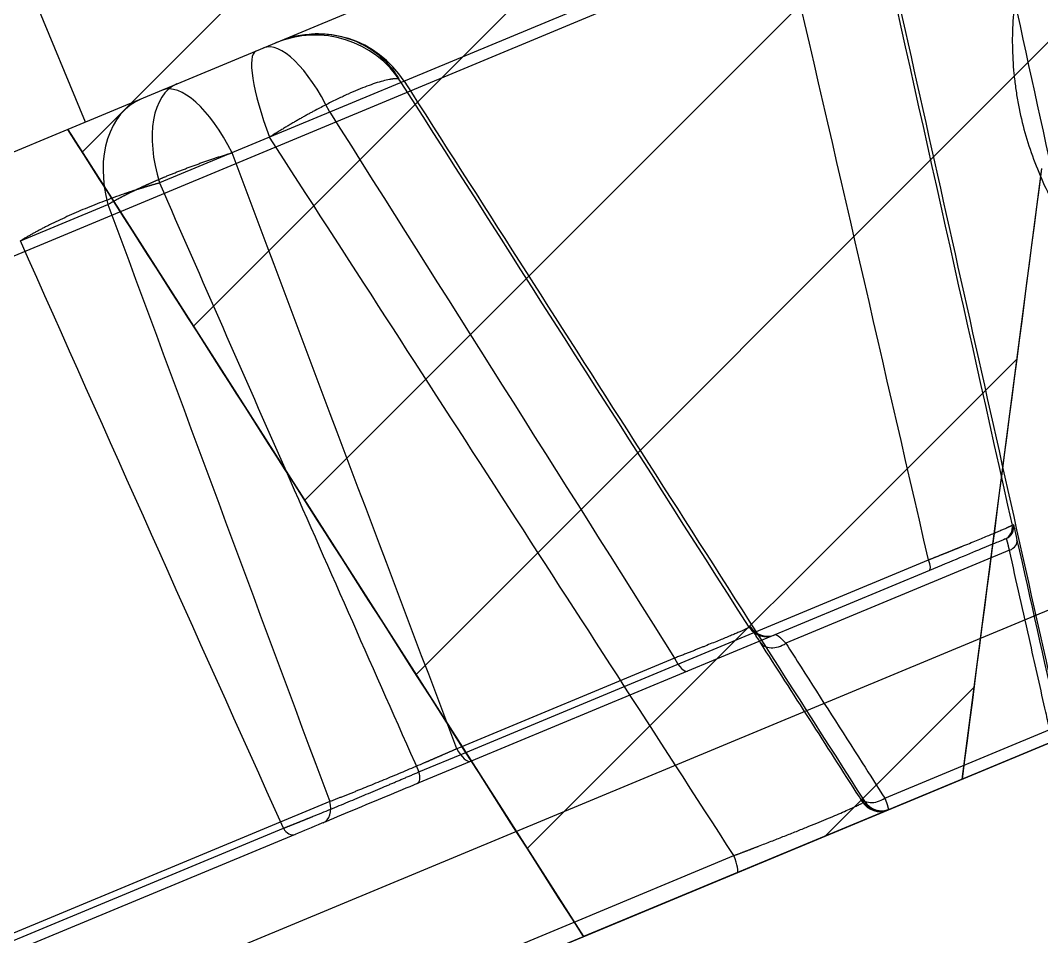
# Model space of a CAD drawing. Header units: millimetres. Extents: x 18 to 755, y 19 to 576.
# Drawn here: x 201.95 to 226.86, y 59.06 to 81.4 of the extents above; entities that cross this region are included whole.
import ezdxf

# ---------------------------------------------------------------- set-up
doc = ezdxf.new("R2010")
doc.units = ezdxf.units.MM
doc.layers.add('1', color=7, linetype='Continuous', true_color=0xffffff)

msp = doc.modelspace()

# ---------------------------------------------------------------- hatches: boundary and pattern name
at = {"layer": '1', "lineweight": -3}
h = msp.add_hatch(dxfattribs=at)
h.set_pattern_fill('ANSI31', scale=1.55, style=0)
edge = h.paths.add_edge_path(flags=0)
edge.add_line((123.581, 20.754), (119.659, 19.122))
edge.add_line((119.659, 19.122), (118.507, 21.892))
edge.add_line((118.507, 21.892), (111.247, 18.873))
edge.add_spline(control_points=[(111.247, 18.873), (110.93, 19.433), (110.613, 19.993), (110.297, 20.553)], knot_values=[0, 0, 0, 0, 1, 1, 1, 1], degree=3, periodic=0)
edge.add_spline(control_points=[(110.297, 20.553), (110.763, 21.685), (111.229, 22.818), (111.694, 23.95)], knot_values=[0, 0, 0, 0, 1, 1, 1, 1], degree=3, periodic=0)
edge.add_ellipse((358.348, 131.388), major_axis=(-2903.319, -1207.465), ratio=0.00143112, start_angle=0.954876, end_angle=0.989415)
edge.add_spline(control_points=[(120.306, 27.531), (120.582, 27.416), (120.858, 27.302), (121.417, 27.07), (121.701, 26.953), (122.165, 26.76), (122.347, 26.685), (122.528, 26.61)], knot_values=[0, 0, 0, 0, 0.372538, 0.372538, 0.755075, 0.755075, 1, 1, 1, 1], degree=3, periodic=0)
edge.add_spline(control_points=[(122.528, 26.61), (122.939, 24.772), (123.349, 22.934), (123.759, 21.096)], knot_values=[0, 0, 0, 0, 1, 1, 1, 1], degree=3, periodic=0)
edge.add_spline(control_points=[(123.759, 21.096), (123.763, 21.079), (123.765, 21.061), (123.767, 21.026), (123.766, 21.009), (123.761, 20.975), (123.758, 20.957), (123.747, 20.924), (123.741, 20.908), (123.724, 20.877), (123.715, 20.862), (123.694, 20.834), (123.682, 20.822), (123.663, 20.804), (123.656, 20.798), (123.642, 20.788), (123.635, 20.783), (123.613, 20.768), (123.598, 20.76), (123.581, 20.754)], knot_values=[0, 0, 0, 0, 0.125, 0.125, 0.25, 0.25, 0.375, 0.375, 0.5, 0.5, 0.625, 0.625, 0.75, 0.75, 0.8125, 0.8125, 0.875, 0.875, 1, 1, 1, 1], degree=3, periodic=0)
edge = h.paths.add_edge_path(flags=0)
edge.add_spline(control_points=[(300.574, 126.854), (300.649, 126.885), (300.802, 126.935), (300.96, 126.96), (301.061, 126.967), (301.082, 126.968), (301.122, 126.969), (301.142, 126.969), (301.203, 126.969), (301.243, 126.967), (301.362, 126.956), (301.442, 126.943), (301.52, 126.923)], knot_values=[0, 0, 0, 0, 0.25, 0.5, 0.5, 0.5625, 0.5625, 0.625, 0.625, 0.75, 0.75, 1, 1, 1, 1], degree=3, periodic=0)
edge.add_spline(control_points=[(301.52, 126.923), (301.572, 126.91), (301.625, 126.901), (301.705, 126.894), (301.731, 126.892), (301.772, 126.892), (301.785, 126.892), (301.812, 126.893), (301.826, 126.894), (301.893, 126.898), (301.946, 126.907), (302.024, 126.925), (302.049, 126.932), (302.1, 126.949), (302.126, 126.958), (302.151, 126.969)], knot_values=[0, 0, 0, 0, 0.25, 0.25, 0.375, 0.375, 0.4375, 0.4375, 0.5, 0.5, 0.75, 0.75, 0.875, 0.875, 1, 1, 1, 1], degree=3, periodic=0)
edge.add_line((302.151, 126.969), (314.312, 132.027))
edge.add_spline(control_points=[(314.312, 132.027), (314.325, 132.032), (314.337, 132.037), (314.362, 132.049), (314.398, 132.066), (314.433, 132.086), (314.501, 132.128), (314.544, 132.16), (314.605, 132.213), (314.625, 132.231), (314.662, 132.27), (314.68, 132.29), (314.731, 132.351), (314.762, 132.395), (314.79, 132.442)], knot_values=[0, 0, 0, 0, 0.0625, 0.0625, 0.125, 0.25, 0.25, 0.5, 0.5, 0.625, 0.625, 0.75, 0.75, 1, 1, 1, 1], degree=3, periodic=0)
edge.add_spline(control_points=[(314.79, 132.442), (314.831, 132.511), (314.877, 132.577), (314.954, 132.67), (314.994, 132.714), (315.038, 132.757), (315.067, 132.785), (315.082, 132.798), (315.158, 132.864), (315.223, 132.912), (315.325, 132.975), (315.377, 133.005), (315.432, 133.031), (315.468, 133.048), (315.487, 133.057), (315.505, 133.064)], knot_values=[0, 0, 0, 0, 0.25, 0.25, 0.375, 0.4375, 0.4375, 0.5, 0.5, 0.75, 0.75, 0.875, 0.9375, 0.9375, 1, 1, 1, 1], degree=3, periodic=0)
edge.add_line((315.505, 133.064), (355.591, 149.736))
edge.add_line((355.591, 149.736), (359.047, 141.426))
edge.add_spline(control_points=[(359.047, 141.426), (358.238, 139.465), (357.429, 137.504), (356.62, 135.543)], knot_values=[0, 0, 0, 0, 1, 1, 1, 1], degree=3, periodic=0)
edge.add_ellipse((358.348, 131.388), major_axis=(2903.319, 1207.465), ratio=0.00143112, start_angle=90, end_angle=158.464753)
edge.add_spline(control_points=[(346.091, 131.164), (345.823, 131.213), (345.554, 131.262), (345.084, 131.347), (344.883, 131.384), (344.488, 131.456), (344.293, 131.492), (344.099, 131.527)], knot_values=[0, 0, 0, 0, 0.404548, 0.404548, 0.707324, 0.707324, 1, 1, 1, 1], degree=3, periodic=0)
edge.add_spline(control_points=[(344.099, 131.527), (343.491, 132.478), (342.884, 133.428), (342.276, 134.379)], knot_values=[0, 0, 0, 0, 1, 1, 1, 1], degree=3, periodic=0)
edge.add_spline(control_points=[(342.276, 134.379), (342.197, 134.503), (342.108, 134.618), (341.961, 134.778), (341.91, 134.829), (341.83, 134.902), (341.802, 134.926), (341.746, 134.973), (341.717, 134.996), (341.572, 135.108), (341.45, 135.185), (341.257, 135.285), (341.191, 135.316), (341.09, 135.358), (341.056, 135.371), (340.987, 135.396), (340.953, 135.407), (340.778, 135.462), (340.637, 135.493), (340.421, 135.521), (340.349, 135.528), (340.24, 135.532), (340.203, 135.533), (340.13, 135.533), (340.093, 135.532), (339.911, 135.524), (339.767, 135.505), (339.555, 135.457), (339.485, 135.439), (339.381, 135.406), (339.346, 135.394), (339.277, 135.369), (339.243, 135.355), (339.209, 135.341)], knot_values=[0, 0, 0, 0, 0.125, 0.125, 0.1875, 0.1875, 0.21875, 0.21875, 0.25, 0.25, 0.375, 0.375, 0.4375, 0.4375, 0.46875, 0.46875, 0.5, 0.5, 0.625, 0.625, 0.6875, 0.6875, 0.71875, 0.71875, 0.75, 0.75, 0.875, 0.875, 0.9375, 0.9375, 0.96875, 0.96875, 1, 1, 1, 1], degree=3, periodic=0)
edge.add_line((339.209, 135.341), (256.764, 101.053))
edge.add_spline(control_points=[(256.764, 101.053), (258.459, 93.455), (260.155, 85.857), (261.851, 78.259)], knot_values=[0, 0, 0, 0, 1, 1, 1, 1], degree=3, periodic=0)
edge.add_line((261.851, 78.259), (252.617, 74.419))
edge.add_spline(control_points=[(252.617, 74.419), (248.643, 77.459), (244.669, 80.499), (240.694, 83.539)], knot_values=[0, 0, 0, 0, 1, 1, 1, 1], degree=3, periodic=0)
edge.add_line((240.694, 83.539), (226.859, 77.785))
edge.add_spline(control_points=[(226.859, 77.785), (226.212, 72.823), (225.566, 67.861), (224.92, 62.899)], knot_values=[0, 0, 0, 0, 1, 1, 1, 1], degree=3, periodic=0)
edge.add_line((224.92, 62.899), (215.686, 59.059))
edge.add_spline(control_points=[(215.686, 59.059), (211.494, 65.619), (207.301, 72.179), (203.109, 78.738)], knot_values=[0, 0, 0, 0, 1, 1, 1, 1], degree=3, periodic=0)
edge.add_line((203.109, 78.738), (120.663, 44.45))
edge.add_spline(control_points=[(120.663, 44.45), (120.646, 44.443), (120.629, 44.436), (120.596, 44.421), (120.546, 44.398), (120.497, 44.374), (120.4, 44.323), (120.338, 44.287), (120.155, 44.17), (120.039, 44.081), (119.823, 43.882), (119.725, 43.775), (119.593, 43.602), (119.552, 43.543), (119.493, 43.451), (119.465, 43.404), (119.438, 43.356), (119.421, 43.324), (119.412, 43.308), (119.336, 43.161), (119.281, 43.027), (119.216, 42.82), (119.197, 42.75), (119.174, 42.643), (119.167, 42.607), (119.154, 42.535), (119.149, 42.499), (119.125, 42.317), (119.119, 42.173), (119.132, 41.884), (119.151, 41.74), (119.183, 41.597)], knot_values=[0, 0, 0, 0, 0.015625, 0.015625, 0.03125, 0.0625, 0.0625, 0.125, 0.125, 0.25, 0.25, 0.375, 0.375, 0.4375, 0.4375, 0.46875, 0.484375, 0.484375, 0.5, 0.5, 0.625, 0.625, 0.6875, 0.6875, 0.71875, 0.71875, 0.75, 0.75, 0.875, 0.875, 1, 1, 1, 1], degree=3, periodic=0)
edge.add_spline(control_points=[(119.183, 41.597), (119.43, 40.492), (119.677, 39.387), (119.923, 38.282)], knot_values=[0, 0, 0, 0, 1, 1, 1, 1], degree=3, periodic=0)
edge.add_spline(control_points=[(119.923, 38.282), (119.768, 38.056), (119.613, 37.83), (119.343, 37.435), (119.227, 37.267), (119, 36.935), (118.888, 36.772), (118.776, 36.609)], knot_values=[0, 0, 0, 0, 0.405183, 0.405183, 0.707594, 0.707594, 1, 1, 1, 1], degree=3, periodic=0)
edge.add_ellipse((358.348, 131.388), major_axis=(-2903.319, -1207.465), ratio=0.00143112, start_angle=359.002567, end_angle=359.045124)
edge.add_spline(control_points=[(108.25, 32.23), (107.27, 32.636), (106.289, 33.042), (104.327, 33.853), (103.346, 34.259), (102.365, 34.664)], knot_values=[0, 0, 0, 0, 0.5, 0.5, 1, 1, 1, 1], degree=3, periodic=0)
edge.add_line((102.365, 34.664), (98.905, 42.982))
edge.add_line((98.905, 42.982), (138.991, 59.654))
edge.add_spline(control_points=[(138.991, 59.654), (139.066, 59.685), (139.219, 59.734), (139.378, 59.759), (139.54, 59.77), (139.62, 59.77), (139.78, 59.756), (139.859, 59.742), (139.937, 59.722)], knot_values=[0, 0, 0, 0, 0.25, 0.5, 0.5, 0.75, 0.75, 1, 1, 1, 1], degree=3, periodic=0)
edge.add_spline(control_points=[(139.937, 59.722), (139.99, 59.709), (140.042, 59.7), (140.149, 59.69), (140.202, 59.69), (140.31, 59.698), (140.416, 59.714), (140.518, 59.747), (140.568, 59.768)], knot_values=[0, 0, 0, 0, 0.25, 0.25, 0.5, 0.5, 0.75, 1, 1, 1, 1], degree=3, periodic=0)
edge.add_line((140.568, 59.768), (152.73, 64.826))
edge.add_spline(control_points=[(152.73, 64.826), (152.78, 64.847), (152.875, 64.896), (152.961, 64.959), (153.012, 65.004), (153.023, 65.013), (153.042, 65.031), (153.071, 65.06), (153.098, 65.089), (153.149, 65.151), (153.18, 65.195), (153.207, 65.241)], knot_values=[0, 0, 0, 0, 0.25, 0.5, 0.5, 0.5625, 0.5625, 0.625, 0.75, 0.75, 1, 1, 1, 1], degree=3, periodic=0)
edge.add_spline(control_points=[(153.207, 65.241), (153.248, 65.311), (153.294, 65.376), (153.371, 65.469), (153.412, 65.513), (153.455, 65.556), (153.484, 65.583), (153.499, 65.597), (153.576, 65.664), (153.64, 65.711), (153.776, 65.796), (153.848, 65.832), (153.923, 65.864)], knot_values=[0, 0, 0, 0, 0.25, 0.25, 0.375, 0.4375, 0.4375, 0.5, 0.5, 0.75, 0.75, 1, 1, 1, 1], degree=3, periodic=0)
edge.add_spline(control_points=[(153.923, 65.864), (166.396, 71.051), (178.87, 76.239), (191.343, 81.426)], knot_values=[0, 0, 0, 0, 1, 1, 1, 1], degree=3, periodic=0)
edge.add_spline(control_points=[(191.343, 81.426), (191.422, 81.459), (191.504, 81.486), (191.671, 81.528), (191.755, 81.543), (191.862, 81.553), (191.884, 81.555), (191.926, 81.558), (191.948, 81.558), (192.012, 81.56), (192.054, 81.559), (192.182, 81.552), (192.266, 81.541), (192.35, 81.523)], knot_values=[0, 0, 0, 0, 0.25, 0.25, 0.5, 0.5, 0.5625, 0.5625, 0.625, 0.625, 0.75, 0.75, 1, 1, 1, 1], degree=3, periodic=0)
edge.add_spline(control_points=[(192.35, 81.523), (192.407, 81.51), (192.464, 81.503), (192.579, 81.496), (192.637, 81.497), (192.752, 81.508), (192.809, 81.518), (192.922, 81.546), (192.977, 81.564), (193.031, 81.587)], knot_values=[0, 0, 0, 0, 0.25, 0.25, 0.5, 0.5, 0.75, 0.75, 1, 1, 1, 1], degree=3, periodic=0)
edge.add_line((193.031, 81.587), (209.632, 88.491))
edge.add_spline(control_points=[(209.632, 88.491), (209.683, 88.512), (209.732, 88.537), (209.826, 88.595), (209.871, 88.627), (209.934, 88.681), (209.954, 88.7), (209.993, 88.739), (210.011, 88.759), (210.064, 88.821), (210.096, 88.865), (210.125, 88.912)], knot_values=[0, 0, 0, 0, 0.25, 0.25, 0.5, 0.5, 0.625, 0.625, 0.75, 0.75, 1, 1, 1, 1], degree=3, periodic=0)
edge.add_spline(control_points=[(210.125, 88.912), (210.168, 88.983), (210.216, 89.05), (210.322, 89.174), (210.38, 89.233), (210.506, 89.34), (210.573, 89.389), (210.714, 89.476), (210.788, 89.513), (210.865, 89.545)], knot_values=[0, 0, 0, 0, 0.25, 0.25, 0.5, 0.5, 0.75, 0.75, 1, 1, 1, 1], degree=3, periodic=0)
edge.add_line((210.865, 89.545), (243.717, 103.208))
edge.add_spline(control_points=[(243.717, 103.208), (243.793, 103.24), (243.871, 103.265), (243.99, 103.294), (244.03, 103.302), (244.111, 103.315), (244.152, 103.32), (244.276, 103.331), (244.358, 103.331), (244.523, 103.318), (244.604, 103.305), (244.685, 103.286)], knot_values=[0, 0, 0, 0, 0.25, 0.25, 0.375, 0.375, 0.5, 0.5, 0.75, 0.75, 1, 1, 1, 1], degree=3, periodic=0)
edge.add_spline(control_points=[(244.685, 103.286), (244.738, 103.273), (244.793, 103.264), (244.902, 103.256), (244.957, 103.256), (245.067, 103.265), (245.121, 103.273), (245.227, 103.299), (245.279, 103.316), (245.329, 103.337)], knot_values=[0, 0, 0, 0, 0.25, 0.25, 0.5, 0.5, 0.75, 0.75, 1, 1, 1, 1], degree=3, periodic=0)
edge.add_line((245.329, 103.337), (261.996, 110.268))
edge.add_spline(control_points=[(261.996, 110.268), (262.049, 110.291), (262.1, 110.317), (262.174, 110.361), (262.198, 110.377), (262.245, 110.41), (262.268, 110.428), (262.335, 110.483), (262.376, 110.523), (262.453, 110.61), (262.488, 110.656), (262.519, 110.705)], knot_values=[0, 0, 0, 0, 0.25, 0.25, 0.375, 0.375, 0.5, 0.5, 0.75, 0.75, 1, 1, 1, 1], degree=3, periodic=0)
edge.add_spline(control_points=[(262.519, 110.705), (262.565, 110.778), (262.617, 110.846), (262.731, 110.974), (262.793, 111.033), (262.892, 111.115), (262.926, 111.141), (262.995, 111.19), (263.031, 111.213), (263.14, 111.279), (263.216, 111.318), (263.295, 111.35)], knot_values=[0, 0, 0, 0, 0.25, 0.25, 0.5, 0.5, 0.625, 0.625, 0.75, 0.75, 1, 1, 1, 1], degree=3, periodic=0)
edge.add_line((263.295, 111.35), (300.574, 126.854))
edge = h.paths.add_edge_path(flags=0)
edge.add_ellipse((358.348, 131.388), major_axis=(2903.319, 1207.465), ratio=0.00143112, start_angle=205.766732, end_angle=270)
edge.add_spline(control_points=[(360.076, 127.233), (360.215, 127.176), (360.353, 127.118), (361.483, 126.652), (362.475, 126.243), (363.467, 125.834)], knot_values=[0, 0, 0, 0, 0.122367, 0.122367, 1, 1, 1, 1], degree=3, periodic=0)
edge.add_spline(control_points=[(363.467, 125.834), (363.64, 125.218), (363.813, 124.601), (363.986, 123.985)], knot_values=[0, 0, 0, 0, 1, 1, 1, 1], degree=3, periodic=0)
edge.add_line((363.986, 123.985), (356.726, 120.966))
edge.add_line((356.726, 120.966), (357.878, 118.196))
edge.add_line((357.878, 118.196), (353.955, 116.564))
edge.add_spline(control_points=[(353.955, 116.564), (353.939, 116.558), (353.935, 116.557), (353.922, 116.553), (353.914, 116.55), (353.888, 116.545), (353.871, 116.542), (353.845, 116.541), (353.836, 116.541), (353.819, 116.542), (353.81, 116.543), (353.784, 116.546), (353.767, 116.55), (353.742, 116.558), (353.734, 116.561), (353.718, 116.567), (353.71, 116.571), (353.687, 116.583), (353.672, 116.592), (353.651, 116.608), (353.644, 116.614), (353.631, 116.626), (353.625, 116.632), (353.608, 116.651), (353.597, 116.665), (353.587, 116.68)], knot_values=[0, 0, 0, 0, 0.032258, 0.032258, 0.096774, 0.096774, 0.225806, 0.225806, 0.290323, 0.290323, 0.354839, 0.354839, 0.483871, 0.483871, 0.548387, 0.548387, 0.612903, 0.612903, 0.741935, 0.741935, 0.806452, 0.806452, 0.870968, 0.870968, 1, 1, 1, 1], degree=3, periodic=0)
edge.add_spline(control_points=[(353.587, 116.68), (352.576, 118.263), (351.564, 119.847), (350.552, 121.43)], knot_values=[0, 0, 0, 0, 1, 1, 1, 1], degree=3, periodic=0)
edge.add_spline(control_points=[(350.552, 121.43), (350.704, 121.8), (350.857, 122.171), (351.088, 122.73), (351.166, 122.919), (351.319, 123.29), (351.394, 123.471), (351.469, 123.653)], knot_values=[0, 0, 0, 0, 0.499921, 0.499921, 0.75496, 0.75496, 1, 1, 1, 1], degree=3, periodic=0)

# ---------------------------------------------------------------- linework, layer by layer
at = {"layer": '1', "color": 7, "lineweight": -3}
for p, q in [((357.878, 118.196), (193.03, 49.637)), ((240.238, 94.18), (203.109, 78.738)), ((118.507, 21.892), (283.355, 90.451)), ((119.659, 19.122), (284.507, 87.681)), ((228.823, 86.897), (141.782, 50.697)), ((220.526, 83.744), (205.348, 77.432)), ((203.543, 78.919), (201.815, 83.074)), ((203.109, 78.738), (120.663, 44.45)), ((203.108, 78.738), (215.685, 59.059)), ((226.857, 77.784), (224.918, 62.899)), ((226.857, 77.784), (226.859, 77.785)), ((201.954, 76.021), (204.089, 76.908)), ((224.92, 62.899), (244.087, 70.871)), ((226.139, 69.09), (226.173, 69.104)), ((212.816, 63.549), (224.102, 68.243)), ((226.075, 68.478), (220.622, 66.21)), ((224.128, 67.985), (212.951, 63.337)), ((219.753, 66.613), (219.728, 66.603)), ((217.91, 65.847), (212.599, 63.638)), ((223.035, 62.433), (227.058, 64.106)), ((211.671, 63.073), (212.816, 63.549)), ((212.951, 63.337), (211.629, 62.787)), ((224.92, 62.899), (215.686, 59.059)), ((209.499, 62.349), (196.705, 57.028)), ((208.657, 61.551), (193.915, 55.42)), ((194.031, 55.737), (208.369, 61.7)), ((215.459, 59.412), (219.354, 61.032)), ((194.383, 50.647), (215.459, 59.412)), ((215.685, 59.059), (215.686, 59.059))]:
    msp.add_line(p, q, dxfattribs=at)
for centre, major_axis, ratio, start_param, end_param in [((209.137, 78.538), (0.96, -2.308), 0.999999, 1.745329, 3.141593), ((209.206, 78.566), (0.96, -2.308), 0.999999, 1.745329, 3.141593), ((208.846, 78.417), (-0.96, 2.308), 0.360999, 4.886922, 6.283185), ((208.659, 78.339), (-0.96, 2.308), 0.203503, 0, 1.396263), ((206.732, 77.538), (-0.96, 2.308), 0.535764, 0, 1.396263), ((206.37, 77.387), (-0.96, 2.308), 0.40154, 4.886922, 6.283185), ((205.865, 77.177), (-0.96, 2.308), 0.708129, 0, 1.396263), ((225.846, 69.025), (-0.115, 0.277), 0.999999, 3.141593, 4.537856), ((225.88, 69.039), (-0.115, 0.277), 0.999999, 3.141593, 4.537856), ((225.966, 68.662), (0.293, 0.066), 0.696402, 4.935548, 6.281199), ((224.013, 68.262), (-0.115, 0.277), 0.253388, 3.141593, 4.537856), ((220.149, 66.872), (-0.192, 0.462), 0.999999, 1.745329, 3.141593), ((220.175, 66.883), (-0.192, 0.462), 0.999999, 1.745329, 3.141593), ((220.416, 66.507), (0.421, 0.27), 0.722959, 3.139576, 4.737836), ((218.028, 65.99), (-0.192, 0.462), 0.333677, 1.745329, 3.141593), ((212.76, 63.799), (-0.192, 0.462), 0.42805, 1.745329, 3.141593), ((211.514, 63.064), (-0.115, 0.277), 0.502357, 3.141593, 4.537856), ((209.144, 62.295), (0.192, -0.462), 0.708129, 0, 1.396263), ((222.836, 62.733), (0.421, 0.27), 0.720319, 3.139584, 4.724037), ((222.917, 62.608), (-0.192, 0.462), 0.999999, 1.745329, 3.141593), ((222.961, 62.626), (-0.192, 0.462), 0.999999, 1.745329, 3.141593), ((208.542, 61.828), (-0.115, 0.277), 0.708129, 1.745329, 3.141593), ((219.245, 61.081), (-0.192, 0.462), 0.167602, 3.141593, 4.537856)]:
    msp.add_ellipse(centre, major_axis=major_axis, ratio=ratio, start_param=start_param, end_param=end_param, dxfattribs=at)
for points, knots in [([(228.823, 86.897), (228.647, 86.744), (228.48, 86.584), (228.162, 86.252), (227.861, 85.906), (227.592, 85.536), (227.402, 85.248), (227.31, 85.102), (227.222, 84.952), (227.165, 84.852), (227.137, 84.801), (226.999, 84.546), (226.899, 84.339), (226.717, 83.918), (226.554, 83.491), (226.427, 83.051), (226.346, 82.716), (226.322, 82.604), (226.288, 82.434), (226.278, 82.377), (226.258, 82.263), (226.249, 82.206), (226.205, 81.922), (226.18, 81.694), (226.149, 81.239), (226.137, 80.783), (226.162, 80.326), (226.195, 79.984), (226.209, 79.869), (226.233, 79.698), (226.241, 79.641), (226.26, 79.527), (226.269, 79.47), (226.321, 79.188), (226.371, 78.965), (226.489, 78.525), (226.625, 78.091), (226.796, 77.668), (226.984, 77.252), (227.088, 77.047), (227.2, 76.844)], [0, 0, 0, 0, 0.0625, 0.0625, 0.125, 0.1875, 0.1875, 0.21875, 0.234375, 0.234375, 0.25, 0.25, 0.3125, 0.3125, 0.375, 0.4375, 0.4375, 0.46875, 0.46875, 0.484375, 0.484375, 0.5, 0.5, 0.5625, 0.5625, 0.625, 0.6875, 0.6875, 0.71875, 0.71875, 0.734375, 0.734375, 0.75, 0.75, 0.8125, 0.8125, 0.875, 0.9375, 0.9375, 1, 1, 1, 1]), ([(211.193, 79.972), (211.09, 80.141), (210.841, 80.452), (210.334, 80.82), (209.719, 81.043), (209.282, 81.074), (209.055, 81.062)], [0, 0, 0, 0, 0.235475, 0.48553, 0.743234, 1, 1, 1, 1]), ([(211.193, 79.972), (211.192, 79.972), (211.189, 79.972), (211.184, 79.973), (211.177, 79.973), (211.169, 79.974), (211.162, 79.974), (211.154, 79.975), (211.147, 79.975), (211.139, 79.975), (211.131, 79.975), (211.123, 79.975), (211.115, 79.975), (211.107, 79.974), (211.098, 79.974), (211.09, 79.973), (211.082, 79.973), (211.073, 79.972), (211.064, 79.971), (211.056, 79.97), (211.047, 79.969), (211.038, 79.968), (211.029, 79.967), (211.02, 79.966), (211.011, 79.965), (211.001, 79.963), (210.992, 79.962), (210.983, 79.96), (210.974, 79.959), (210.964, 79.957), (210.909, 79.947), (210.798, 79.921), (210.613, 79.866), (210.409, 79.793), (210.187, 79.705), (209.949, 79.602), (209.694, 79.483), (209.425, 79.35), (209.227, 79.246), (209.108, 79.183), (209.071, 79.162), (209.032, 79.141), (208.993, 79.12), (208.954, 79.098), (208.914, 79.076), (208.873, 79.053), (208.832, 79.03), (208.79, 79.006), (208.748, 78.982), (208.706, 78.958), (208.662, 78.933), (208.619, 78.908), (208.575, 78.882), (208.531, 78.856), (208.486, 78.829), (208.441, 78.803), (208.396, 78.775), (208.351, 78.748), (208.305, 78.72), (208.259, 78.692), (208.214, 78.663), (208.168, 78.635), (208.122, 78.606), (208.076, 78.577), (208.045, 78.557), (208.03, 78.547)], [0, 0, 0, 0, 0.001472, 0.006952, 0.012406, 0.017833, 0.023234, 0.028609, 0.033956, 0.039274, 0.044565, 0.049827, 0.05506, 0.060263, 0.065436, 0.070579, 0.075692, 0.080773, 0.085822, 0.09084, 0.095825, 0.100778, 0.105697, 0.110584, 0.115436, 0.120255, 0.125039, 0.129788, 0.134503, 0.139182, 0.143825, 0.21629, 0.28834, 0.359491, 0.429291, 0.498976, 0.57002, 0.641972, 0.714351, 0.723835, 0.733466, 0.74324, 0.753155, 0.763209, 0.773397, 0.783718, 0.794167, 0.804742, 0.815439, 0.826254, 0.837184, 0.848225, 0.859373, 0.870624, 0.881975, 0.893421, 0.904957, 0.916581, 0.928286, 0.94007, 0.951927, 0.963854, 0.975844, 0.987894, 1, 1, 1, 1]), ([(204.089, 76.908), (204.095, 76.912), (204.106, 76.918), (204.124, 76.929), (204.141, 76.939), (204.159, 76.949), (204.177, 76.959), (204.195, 76.969), (204.214, 76.98), (204.232, 76.99), (204.251, 77), (204.27, 77.011), (204.289, 77.021), (204.308, 77.031), (204.327, 77.042), (204.347, 77.052), (204.366, 77.063), (204.386, 77.073), (204.406, 77.084), (204.426, 77.094), (204.446, 77.105), (204.466, 77.115), (204.487, 77.126), (204.507, 77.136), (204.528, 77.147), (204.549, 77.157), (204.57, 77.168), (204.591, 77.178), (204.612, 77.189), (204.633, 77.199), (204.654, 77.21), (204.676, 77.221), (204.697, 77.231), (204.719, 77.242), (204.741, 77.252), (204.763, 77.263), (204.784, 77.273), (204.806, 77.283), (204.828, 77.294), (204.851, 77.304), (204.873, 77.315), (204.895, 77.325), (204.917, 77.336), (204.94, 77.346), (204.962, 77.356), (204.984, 77.366), (205.007, 77.377), (205.03, 77.387), (205.052, 77.397), (205.075, 77.407), (205.097, 77.418), (205.12, 77.428), (205.143, 77.438), (205.166, 77.448), (205.188, 77.458), (205.211, 77.468), (205.234, 77.478), (205.257, 77.488), (205.28, 77.498), (205.303, 77.508), (205.325, 77.517), (205.348, 77.527), (205.371, 77.537), (205.394, 77.546), (205.417, 77.556), (205.44, 77.566), (205.462, 77.575), (205.492, 77.588), (205.528, 77.603), (205.572, 77.62), (205.616, 77.638), (205.66, 77.656), (205.704, 77.674), (205.749, 77.692), (205.795, 77.71), (205.84, 77.728), (205.886, 77.746), (205.932, 77.763), (205.979, 77.781), (206.025, 77.799), (206.072, 77.816), (206.119, 77.834), (206.167, 77.851), (206.214, 77.869), (206.262, 77.886), (206.309, 77.903), (206.357, 77.92), (206.405, 77.937), (206.453, 77.953), (206.501, 77.97), (206.549, 77.986), (206.597, 78.003), (206.645, 78.019), (206.692, 78.034), (206.74, 78.05), (206.788, 78.066), (206.835, 78.081), (206.883, 78.096), (206.93, 78.111), (206.977, 78.125), (207.023, 78.139), (207.07, 78.154), (207.101, 78.163), (207.116, 78.167)], [0, 0, 0, 0, 0.007817, 0.015635, 0.023454, 0.031273, 0.039093, 0.046913, 0.054732, 0.06255, 0.070367, 0.078181, 0.085994, 0.093804, 0.10161, 0.109414, 0.117213, 0.125008, 0.132798, 0.140583, 0.148363, 0.156137, 0.163904, 0.171664, 0.179418, 0.187164, 0.194902, 0.202631, 0.210352, 0.218064, 0.225766, 0.233458, 0.24114, 0.248812, 0.256472, 0.264121, 0.271758, 0.279383, 0.286995, 0.294595, 0.302181, 0.309754, 0.317312, 0.324857, 0.332386, 0.339901, 0.3474, 0.354883, 0.362351, 0.369802, 0.377236, 0.384654, 0.392054, 0.399436, 0.4068, 0.414146, 0.421474, 0.428782, 0.436072, 0.443342, 0.450592, 0.457822, 0.465032, 0.472222, 0.47939, 0.486537, 0.493663, 0.500768, 0.514142, 0.527592, 0.541116, 0.554712, 0.568379, 0.582114, 0.595915, 0.609781, 0.623709, 0.637698, 0.651745, 0.665848, 0.680004, 0.694212, 0.708469, 0.722773, 0.73712, 0.75151, 0.765939, 0.780404, 0.794904, 0.809435, 0.823996, 0.838582, 0.853192, 0.867824, 0.882473, 0.897138, 0.911816, 0.926504, 0.941199, 0.955899, 0.970601, 0.985302, 1, 1, 1, 1]), ([(205.348, 77.432), (205.341, 77.43), (205.326, 77.426), (205.305, 77.42), (205.283, 77.414), (205.261, 77.408), (205.239, 77.402), (205.218, 77.396), (205.196, 77.39), (205.174, 77.384), (205.152, 77.377), (205.13, 77.371), (205.108, 77.365), (205.086, 77.358), (205.064, 77.352), (205.041, 77.345), (205.019, 77.338), (204.997, 77.332), (204.975, 77.325), (204.953, 77.318), (204.931, 77.311), (204.909, 77.305), (204.887, 77.298), (204.864, 77.291), (204.842, 77.284), (204.82, 77.277), (204.798, 77.27), (204.776, 77.263), (204.754, 77.256), (204.732, 77.249), (204.71, 77.241), (204.688, 77.234), (204.666, 77.227), (204.644, 77.22), (204.622, 77.213), (204.601, 77.205), (204.579, 77.198), (204.557, 77.191), (204.536, 77.183), (204.514, 77.176), (204.493, 77.169), (204.4, 77.137), (204.299, 77.101), (204.204, 77.066), (204.188, 77.06)], [0, 0, 0, 0, 0.020312, 0.040578, 0.060797, 0.080969, 0.101093, 0.121166, 0.141189, 0.16116, 0.181078, 0.200943, 0.220752, 0.240505, 0.260202, 0.27984, 0.29942, 0.318939, 0.338398, 0.357794, 0.377128, 0.396398, 0.415603, 0.434743, 0.453815, 0.47282, 0.491757, 0.510624, 0.529422, 0.548148, 0.566802, 0.585383, 0.60389, 0.622324, 0.640681, 0.658963, 0.677168, 0.695296, 0.713345, 0.731315, 0.749205, 0.767015, 0.961124, 1, 1, 1, 1]), ([(204.188, 77.06), (204.125, 77.037), (203.985, 76.985), (203.767, 76.9), (203.536, 76.806), (203.31, 76.71), (203.087, 76.611), (202.87, 76.51), (202.717, 76.436), (202.623, 76.389), (202.583, 76.369), (202.544, 76.349), (202.505, 76.329), (202.466, 76.309), (202.428, 76.289), (202.389, 76.268), (202.351, 76.248), (202.313, 76.227), (202.275, 76.207), (202.238, 76.186), (202.201, 76.165), (202.164, 76.145), (202.128, 76.124), (202.092, 76.103), (202.057, 76.083), (202.022, 76.062), (201.988, 76.041), (201.966, 76.028), (201.955, 76.021)], [0, 0, 0, 0, 0.074461, 0.166847, 0.258119, 0.349369, 0.44177, 0.535086, 0.629064, 0.647234, 0.665575, 0.684085, 0.702759, 0.721595, 0.740589, 0.759737, 0.779035, 0.798479, 0.818065, 0.837789, 0.857646, 0.877632, 0.897742, 0.917973, 0.938318, 0.958775, 0.979337, 1, 1, 1, 1]), ([(224.102, 68.243), (224.109, 68.246), (224.125, 68.252), (224.147, 68.261), (224.17, 68.27), (224.192, 68.279), (224.214, 68.288), (224.237, 68.297), (224.259, 68.306), (224.281, 68.315), (224.303, 68.323), (224.325, 68.332), (224.346, 68.341), (224.368, 68.35), (224.389, 68.358), (224.411, 68.367), (224.432, 68.375), (224.453, 68.384), (224.474, 68.392), (224.495, 68.401), (224.516, 68.409), (224.536, 68.417), (224.557, 68.426), (224.577, 68.434), (224.597, 68.442), (224.617, 68.45), (224.637, 68.458), (224.657, 68.466), (224.676, 68.474), (224.696, 68.482), (224.715, 68.49), (224.734, 68.497), (224.754, 68.505), (224.772, 68.513), (224.791, 68.52), (224.81, 68.528), (224.828, 68.535), (224.846, 68.543), (224.865, 68.55), (224.883, 68.557), (224.9, 68.565), (224.975, 68.595), (225.103, 68.647), (225.274, 68.717), (225.432, 68.782), (225.574, 68.841), (225.703, 68.895), (225.817, 68.943), (225.915, 68.985), (225.975, 69.011), (226.008, 69.025), (226.021, 69.031), (226.034, 69.037), (226.046, 69.043), (226.058, 69.048), (226.068, 69.053), (226.079, 69.057), (226.088, 69.062), (226.097, 69.066), (226.105, 69.07), (226.112, 69.073), (226.118, 69.077), (226.123, 69.079), (226.128, 69.082), (226.132, 69.084), (226.135, 69.086), (226.137, 69.088), (226.138, 69.089), (226.138, 69.09), (226.139, 69.09)], [0, 0, 0, 0, 0.006529, 0.013047, 0.019555, 0.026051, 0.032536, 0.039009, 0.045469, 0.051917, 0.058352, 0.064774, 0.071182, 0.077576, 0.083955, 0.09032, 0.09667, 0.103004, 0.109323, 0.115626, 0.121912, 0.128181, 0.134434, 0.140669, 0.146886, 0.153086, 0.159267, 0.165429, 0.171573, 0.177697, 0.183801, 0.189886, 0.195951, 0.201995, 0.208019, 0.214022, 0.220003, 0.225963, 0.231901, 0.237817, 0.243711, 0.249582, 0.312525, 0.375222, 0.437468, 0.499068, 0.560676, 0.622939, 0.685659, 0.748632, 0.7611, 0.773669, 0.786336, 0.799098, 0.811953, 0.824897, 0.837929, 0.851045, 0.864243, 0.877519, 0.89087, 0.904293, 0.917785, 0.931343, 0.944963, 0.958642, 0.972377, 0.986164, 1, 1, 1, 1]), ([(226.173, 69.104), (226.173, 69.104), (226.181, 69.071), (226.21, 68.943), (226.231, 68.848), (226.259, 68.727)], [0, 0, 0, 0, 0.5, 0.5, 1, 1, 1, 1]), ([(225.961, 68.748), (225.961, 68.747), (225.916, 68.729), (225.742, 68.657), (225.615, 68.604), (225.284, 68.466), (225.087, 68.384), (224.635, 68.196), (224.39, 68.094), (224.128, 67.985)], [0, 0, 0, 0, 0.25, 0.25, 0.5, 0.5, 0.75, 0.75, 1, 1, 1, 1]), ([(226.075, 68.478), (226.074, 68.481), (226.073, 68.488), (226.071, 68.498), (226.069, 68.508), (226.067, 68.517), (226.065, 68.527), (226.062, 68.536), (226.06, 68.545), (226.058, 68.554), (226.056, 68.563), (226.054, 68.571), (226.052, 68.58), (226.05, 68.588), (226.048, 68.596), (226.047, 68.604), (226.045, 68.612), (226.043, 68.62), (226.041, 68.627), (226.039, 68.635), (226.037, 68.642), (226.036, 68.649), (226.034, 68.655), (226.032, 68.662), (226.03, 68.668), (226.029, 68.674), (226.027, 68.68), (226.026, 68.686), (226.024, 68.692), (226.023, 68.697), (226.021, 68.702), (226.02, 68.707), (226.018, 68.712), (226.017, 68.717), (226.015, 68.721), (226.014, 68.725), (226.013, 68.729), (226.011, 68.733), (226.01, 68.736), (226.009, 68.74), (226.008, 68.743), (226.007, 68.746), (226.006, 68.748), (226.005, 68.751), (226.004, 68.753), (226.003, 68.755), (226.002, 68.757), (226.001, 68.758), (226, 68.759), (225.999, 68.76), (225.998, 68.761), (225.998, 68.762), (225.997, 68.762), (225.996, 68.762), (225.996, 68.762), (225.995, 68.762)], [0, 0, 0, 0, 0.018155, 0.036332, 0.05453, 0.072751, 0.090995, 0.109262, 0.127552, 0.145866, 0.164204, 0.182567, 0.200954, 0.219367, 0.237805, 0.256269, 0.27476, 0.293276, 0.31182, 0.330391, 0.348989, 0.367616, 0.38627, 0.404953, 0.423666, 0.442407, 0.461177, 0.479978, 0.498809, 0.51767, 0.536562, 0.555485, 0.57444, 0.593426, 0.612445, 0.631496, 0.650579, 0.669695, 0.688845, 0.708028, 0.727245, 0.746496, 0.765782, 0.785102, 0.804458, 0.823848, 0.843275, 0.862737, 0.882235, 0.90177, 0.921342, 0.94095, 0.960596, 0.980279, 1, 1, 1, 1]), ([(219.728, 66.603), (219.728, 66.603), (219.728, 66.602), (219.728, 66.602), (219.727, 66.601), (219.727, 66.6), (219.726, 66.599), (219.725, 66.598), (219.724, 66.597), (219.723, 66.596), (219.721, 66.595), (219.719, 66.594), (219.717, 66.593), (219.715, 66.591), (219.712, 66.59), (219.71, 66.588), (219.707, 66.586), (219.703, 66.585), (219.7, 66.583), (219.697, 66.581), (219.693, 66.579), (219.689, 66.577), (219.685, 66.575), (219.681, 66.573), (219.676, 66.57), (219.671, 66.568), (219.666, 66.566), (219.661, 66.563), (219.656, 66.561), (219.651, 66.558), (219.645, 66.555), (219.639, 66.553), (219.633, 66.55), (219.627, 66.547), (219.621, 66.544), (219.615, 66.541), (219.59, 66.53), (219.54, 66.507), (219.455, 66.47), (219.355, 66.428), (219.242, 66.38), (219.115, 66.328), (218.975, 66.271), (218.822, 66.209), (218.7, 66.16), (218.618, 66.127), (218.579, 66.111), (218.539, 66.095), (218.499, 66.079), (218.457, 66.063), (218.415, 66.046), (218.373, 66.029), (218.329, 66.012), (218.285, 65.995), (218.241, 65.977), (218.195, 65.959), (218.149, 65.941), (218.102, 65.922), (218.055, 65.904), (218.007, 65.885), (217.959, 65.866), (217.926, 65.853), (217.91, 65.847)], [0, 0, 0, 0, 0.007423, 0.014834, 0.022232, 0.029616, 0.036986, 0.044342, 0.051683, 0.059008, 0.066318, 0.073613, 0.08089, 0.088151, 0.095394, 0.10262, 0.109828, 0.117017, 0.124188, 0.131339, 0.13847, 0.145582, 0.152673, 0.159743, 0.166793, 0.17382, 0.180826, 0.18781, 0.194771, 0.201709, 0.208624, 0.215516, 0.222383, 0.229226, 0.236045, 0.242839, 0.249607, 0.31255, 0.375247, 0.437527, 0.499226, 0.560966, 0.623281, 0.686008, 0.748976, 0.763016, 0.777162, 0.791412, 0.805763, 0.820211, 0.834754, 0.849388, 0.864111, 0.878918, 0.893806, 0.908772, 0.923812, 0.938923, 0.954101, 0.969343, 0.984643, 1, 1, 1, 1]), ([(219.995, 66.238), (219.919, 66.357), (219.859, 66.451), (219.776, 66.58), (219.754, 66.614), (219.753, 66.613)], [0, 0, 0, 0, 0.5, 0.5, 1, 1, 1, 1]), ([(220.38, 66.421), (220.381, 66.421), (220.382, 66.421), (220.386, 66.42), (220.389, 66.418), (220.392, 66.417), (220.396, 66.415), (220.4, 66.413), (220.404, 66.41), (220.409, 66.408), (220.414, 66.405), (220.419, 66.401), (220.424, 66.398), (220.429, 66.394), (220.435, 66.389), (220.441, 66.384), (220.448, 66.379), (220.456, 66.373), (220.465, 66.365), (220.475, 66.356), (220.487, 66.346), (220.498, 66.335), (220.51, 66.324), (220.523, 66.312), (220.536, 66.299), (220.549, 66.285), (220.563, 66.272), (220.577, 66.257), (220.591, 66.242), (220.607, 66.226), (220.617, 66.215), (220.622, 66.21)], [0, 0, 0, 0, 0.023658, 0.048305, 0.073306, 0.098661, 0.12437, 0.150434, 0.176853, 0.203627, 0.230756, 0.258241, 0.286082, 0.314279, 0.342832, 0.371741, 0.401007, 0.43063, 0.474266, 0.517929, 0.561619, 0.605335, 0.649079, 0.692849, 0.736646, 0.78047, 0.824322, 0.8682, 0.912106, 0.956039, 1, 1, 1, 1]), ([(220.622, 66.21), (220.746, 66.016), (220.87, 65.822), (221.49, 64.851), (221.987, 64.073), (222.668, 63.007), (222.852, 62.72), (223.035, 62.433)], [0, 0, 0, 0, 0.154458, 0.154458, 0.772291, 0.772291, 1, 1, 1, 1]), ([(212.599, 63.638), (212.591, 63.635), (212.576, 63.628), (212.554, 63.618), (212.531, 63.608), (212.509, 63.598), (212.486, 63.588), (212.464, 63.578), (212.441, 63.569), (212.419, 63.559), (212.396, 63.549), (212.373, 63.539), (212.35, 63.529), (212.328, 63.519), (212.305, 63.509), (212.282, 63.499), (212.259, 63.489), (212.236, 63.479), (212.213, 63.469), (212.191, 63.459), (212.168, 63.449), (212.145, 63.439), (212.122, 63.429), (212.099, 63.42), (212.076, 63.41), (212.054, 63.4), (212.031, 63.39), (212.008, 63.38), (211.985, 63.37), (211.963, 63.361), (211.94, 63.351), (211.917, 63.341), (211.895, 63.331), (211.872, 63.322), (211.85, 63.312), (211.827, 63.302), (211.743, 63.266), (211.596, 63.204), (211.386, 63.115), (211.178, 63.027), (210.972, 62.941), (210.768, 62.857), (210.567, 62.774), (210.37, 62.693), (210.228, 62.636), (210.137, 62.6), (210.096, 62.583), (210.054, 62.566), (210.013, 62.55), (209.971, 62.533), (209.93, 62.517), (209.889, 62.501), (209.849, 62.485), (209.808, 62.469), (209.768, 62.453), (209.728, 62.438), (209.689, 62.422), (209.65, 62.407), (209.612, 62.392), (209.574, 62.377), (209.536, 62.363), (209.512, 62.354), (209.499, 62.349)], [0, 0, 0, 0, 0.007422, 0.014832, 0.022228, 0.029611, 0.03698, 0.044335, 0.051675, 0.059001, 0.06631, 0.073604, 0.080881, 0.088141, 0.095384, 0.10261, 0.109817, 0.117007, 0.124177, 0.131328, 0.13846, 0.145571, 0.152663, 0.159734, 0.166783, 0.173811, 0.180818, 0.187802, 0.194764, 0.201703, 0.208618, 0.215511, 0.222379, 0.229223, 0.236043, 0.242838, 0.249607, 0.312539, 0.375233, 0.437516, 0.499226, 0.560955, 0.623267, 0.685997, 0.748976, 0.763013, 0.777158, 0.791406, 0.805755, 0.820202, 0.834744, 0.849378, 0.8641, 0.878907, 0.893795, 0.908762, 0.923803, 0.938915, 0.954095, 0.969338, 0.984641, 1, 1, 1, 1]), ([(208.369, 61.7), (208.375, 61.702), (208.386, 61.706), (208.403, 61.713), (208.42, 61.72), (208.437, 61.727), (208.454, 61.733), (208.471, 61.74), (208.488, 61.747), (208.506, 61.754), (208.523, 61.761), (208.541, 61.768), (208.559, 61.775), (208.577, 61.782), (208.594, 61.789), (208.612, 61.796), (208.63, 61.804), (208.649, 61.811), (208.667, 61.818), (208.685, 61.825), (208.703, 61.833), (208.722, 61.84), (208.74, 61.847), (208.758, 61.855), (208.777, 61.862), (208.795, 61.87), (208.814, 61.877), (208.833, 61.885), (208.851, 61.892), (208.87, 61.9), (208.889, 61.907), (208.907, 61.915), (208.926, 61.923), (208.945, 61.93), (208.964, 61.938), (208.983, 61.946), (209.001, 61.953), (209.02, 61.961), (209.039, 61.968), (209.058, 61.976), (209.077, 61.984), (209.157, 62.016), (209.301, 62.075), (209.513, 62.162), (209.729, 62.251), (209.948, 62.342), (210.169, 62.434), (210.391, 62.527), (210.615, 62.622), (210.778, 62.69), (210.88, 62.734), (210.924, 62.753), (210.968, 62.771), (211.012, 62.79), (211.056, 62.809), (211.1, 62.828), (211.145, 62.847), (211.189, 62.866), (211.234, 62.885), (211.278, 62.904), (211.322, 62.923), (211.366, 62.942), (211.411, 62.961), (211.455, 62.979), (211.498, 62.998), (211.542, 63.017), (211.585, 63.036), (211.628, 63.055), (211.657, 63.067), (211.671, 63.073)], [0, 0, 0, 0, 0.00653, 0.013049, 0.019558, 0.026055, 0.032541, 0.039014, 0.045476, 0.051924, 0.05836, 0.064782, 0.071191, 0.077585, 0.083965, 0.09033, 0.09668, 0.103015, 0.109334, 0.115637, 0.121923, 0.128192, 0.134445, 0.14068, 0.146897, 0.153096, 0.159277, 0.165439, 0.171582, 0.177706, 0.18381, 0.189894, 0.195958, 0.202002, 0.208025, 0.214027, 0.220007, 0.225966, 0.231904, 0.237819, 0.243712, 0.249582, 0.312536, 0.375236, 0.437479, 0.499068, 0.560687, 0.622954, 0.68567, 0.748632, 0.761102, 0.773673, 0.786341, 0.799105, 0.811961, 0.824907, 0.837939, 0.851056, 0.864254, 0.87753, 0.890881, 0.904303, 0.917795, 0.931352, 0.944971, 0.958648, 0.972381, 0.986166, 1, 1, 1, 1]), ([(211.629, 62.787), (211.395, 62.69), (211.142, 62.585), (210.613, 62.364), (210.344, 62.253), (209.807, 62.03), (209.551, 61.923), (209.066, 61.721), (208.849, 61.631), (208.657, 61.551)], [0, 0, 0, 0, 0.25, 0.25, 0.5, 0.5, 0.75, 0.75, 1, 1, 1, 1]), ([(219.354, 61.032), (219.363, 61.036), (219.381, 61.043), (219.408, 61.053), (219.435, 61.063), (219.461, 61.073), (219.488, 61.083), (219.514, 61.093), (219.54, 61.103), (219.566, 61.113), (219.592, 61.123), (219.618, 61.132), (219.643, 61.142), (219.669, 61.152), (219.694, 61.161), (219.719, 61.171), (219.744, 61.18), (219.768, 61.19), (219.792, 61.199), (219.817, 61.209), (219.841, 61.218), (219.864, 61.227), (219.888, 61.236), (219.911, 61.245), (219.934, 61.254), (220.001, 61.28), (220.111, 61.322), (220.263, 61.381), (220.41, 61.439), (220.605, 61.515), (220.844, 61.61), (221.12, 61.721), (221.376, 61.825), (221.61, 61.921), (221.823, 62.011), (222.013, 62.093), (222.179, 62.166), (222.292, 62.217), (222.367, 62.253), (222.415, 62.276), (222.456, 62.297), (222.478, 62.31), (222.488, 62.315)], [0, 0, 0, 0, 0.006472, 0.012905, 0.019301, 0.025657, 0.031973, 0.038247, 0.044481, 0.050671, 0.056819, 0.062922, 0.068981, 0.074994, 0.080961, 0.08688, 0.092753, 0.098576, 0.104351, 0.110076, 0.11575, 0.121373, 0.126945, 0.132464, 0.13793, 0.143343, 0.18028, 0.2165, 0.251919, 0.286455, 0.359207, 0.431318, 0.502399, 0.57209, 0.641719, 0.712732, 0.784771, 0.857446, 0.891999, 0.927442, 0.963693, 1, 1, 1, 1]), ([(222.458, 62.412), (222.476, 62.381), (222.527, 62.315), (222.657, 62.192), (222.821, 62.124), (222.986, 62.117), (223.072, 62.137), (223.115, 62.154)], [0, 0, 0, 0, 0.173783, 0.384679, 0.664218, 0.828177, 1, 1, 1, 1]), ([(223.035, 62.433), (223.037, 62.429), (223.04, 62.422), (223.044, 62.412), (223.048, 62.402), (223.052, 62.392), (223.055, 62.383), (223.059, 62.374), (223.062, 62.364), (223.066, 62.356), (223.069, 62.347), (223.072, 62.339), (223.075, 62.33), (223.077, 62.323), (223.08, 62.315), (223.083, 62.307), (223.085, 62.3), (223.087, 62.293), (223.09, 62.286), (223.092, 62.28), (223.094, 62.273), (223.096, 62.267), (223.098, 62.261), (223.099, 62.255), (223.101, 62.249), (223.102, 62.244), (223.104, 62.239), (223.105, 62.234), (223.107, 62.229), (223.108, 62.224), (223.109, 62.22), (223.11, 62.215), (223.111, 62.211), (223.112, 62.207), (223.112, 62.203), (223.113, 62.2), (223.114, 62.196), (223.114, 62.193), (223.115, 62.189), (223.115, 62.186), (223.116, 62.183), (223.116, 62.181), (223.116, 62.178), (223.116, 62.176), (223.117, 62.173), (223.117, 62.171), (223.117, 62.169), (223.117, 62.167), (223.117, 62.165), (223.117, 62.163), (223.116, 62.161), (223.116, 62.16), (223.116, 62.158), (223.116, 62.157), (223.115, 62.156), (223.115, 62.154), (223.115, 62.153), (223.114, 62.152), (223.114, 62.151), (223.113, 62.15), (223.113, 62.15), (223.112, 62.149), (223.112, 62.148), (223.111, 62.148), (223.111, 62.147), (223.11, 62.147), (223.109, 62.147), (223.109, 62.146), (223.109, 62.146)], [0, 0, 0, 0, 0.020582, 0.040997, 0.061245, 0.081326, 0.10124, 0.120987, 0.140566, 0.159978, 0.179224, 0.198302, 0.217213, 0.235957, 0.254534, 0.272943, 0.291186, 0.309261, 0.32717, 0.344911, 0.362485, 0.379892, 0.397132, 0.414205, 0.431111, 0.447849, 0.464421, 0.480825, 0.497062, 0.513133, 0.529036, 0.544772, 0.56034, 0.575742, 0.590977, 0.606044, 0.620945, 0.635678, 0.650245, 0.664644, 0.678876, 0.692941, 0.706839, 0.72057, 0.734134, 0.74753, 0.76076, 0.773823, 0.786718, 0.799447, 0.812008, 0.824403, 0.83663, 0.84869, 0.860584, 0.87231, 0.883869, 0.895262, 0.906487, 0.917545, 0.928436, 0.939161, 0.949718, 0.960108, 0.970332, 0.980388, 0.990277, 1, 1, 1, 1])]:
    msp.add_open_spline(points, degree=3, knots=knots, dxfattribs=at)
for points in [[(225.349, 85.75), (226.848, 78.909), (228.349, 72.065), (229.851, 65.219)], [(227.333, 64.171), (225.805, 71.007), (224.279, 77.84), (222.752, 84.67)], [(224.102, 68.243), (222.911, 73.412), (221.719, 78.58), (220.526, 83.744)], [(209.5, 79.159), (212.305, 74.721), (215.108, 70.284), (217.91, 65.847)], [(215.686, 59.059), (211.494, 65.619), (207.301, 72.179), (203.109, 78.738)], [(219.354, 61.032), (215.577, 66.876), (211.802, 72.714), (208.03, 78.547)], [(212.599, 63.638), (210.764, 68.477), (208.937, 73.32), (207.116, 78.167)], [(226.859, 77.785), (226.212, 72.823), (225.566, 67.861), (224.92, 62.899)], [(205.348, 77.432), (206.373, 75.09), (207.401, 72.748), (208.432, 70.407)], [(204.089, 76.908), (205.886, 72.052), (207.69, 67.198), (209.499, 62.349)], [(208.369, 61.7), (206.221, 66.471), (204.082, 71.245), (201.955, 76.021)], [(208.432, 70.407), (209.509, 67.962), (210.589, 65.517), (211.671, 63.073)]]:
    msp.add_open_spline(points, degree=3, dxfattribs=at)
at = {"layer": '1', "color": 7, "lineweight": -3, "extrusion": (-2.1807e-10, -4.87175e-11, -1)}
msp.add_open_spline([(222.666, 84.634), (223.823, 79.455), (224.981, 74.273), (226.139, 69.09)], degree=3, dxfattribs=at)
at = {"layer": '1', "color": 7, "lineweight": -3, "extrusion": (-1.25235e-10, -8.00054e-11, -1)}
msp.add_open_spline([(219.728, 66.603), (216.9, 71.029), (214.072, 75.456), (211.243, 79.884)], degree=3, dxfattribs=at)
at = {"layer": '1', "color": 7, "lineweight": -3, "extrusion": (-2.40138e-10, -1.53566e-10, -1)}
msp.add_open_spline([(211.313, 79.913), (215.052, 74.066), (218.794, 68.213), (222.54, 62.357)], degree=3, dxfattribs=at)
at = {"layer": '1', "color": 7, "lineweight": -3, "extrusion": (-3.58715e-08, -8.05848e-09, -1)}
msp.add_open_spline([(226.259, 68.727), (226.586, 67.27), (226.913, 65.813), (227.241, 64.355)], degree=3, dxfattribs=at)
at = {"layer": '1', "color": 7, "lineweight": -3, "extrusion": (-4.06624e-09, -9.13798e-10, -1)}
msp.add_open_spline([(227.058, 64.106), (227.026, 64.246), (226.995, 64.386), (226.837, 65.086), (226.712, 65.646), (226.415, 66.964), (226.245, 67.721), (226.075, 68.478)], degree=3, knots=[0, 0, 0, 0, 0.096089, 0.096089, 0.480447, 0.480447, 1, 1, 1, 1], dxfattribs=at)
at = {"layer": '1', "color": 7, "lineweight": -3, "extrusion": (1.23128e-09, 7.89413e-10, -1)}
msp.add_open_spline([(222.415, 62.464), (221.607, 63.724), (220.8, 64.983), (219.995, 66.238)], degree=3, dxfattribs=at)
at = {"layer": '1', "color": 7, "lineweight": -3, "extrusion": (1.1436e-10, 7.34751e-11, -1)}
msp.add_open_spline([(222.495, 62.339), (222.495, 62.339), (222.466, 62.384), (222.415, 62.464)], degree=3, dxfattribs=at)

doc.saveas('drawing.dxf')
